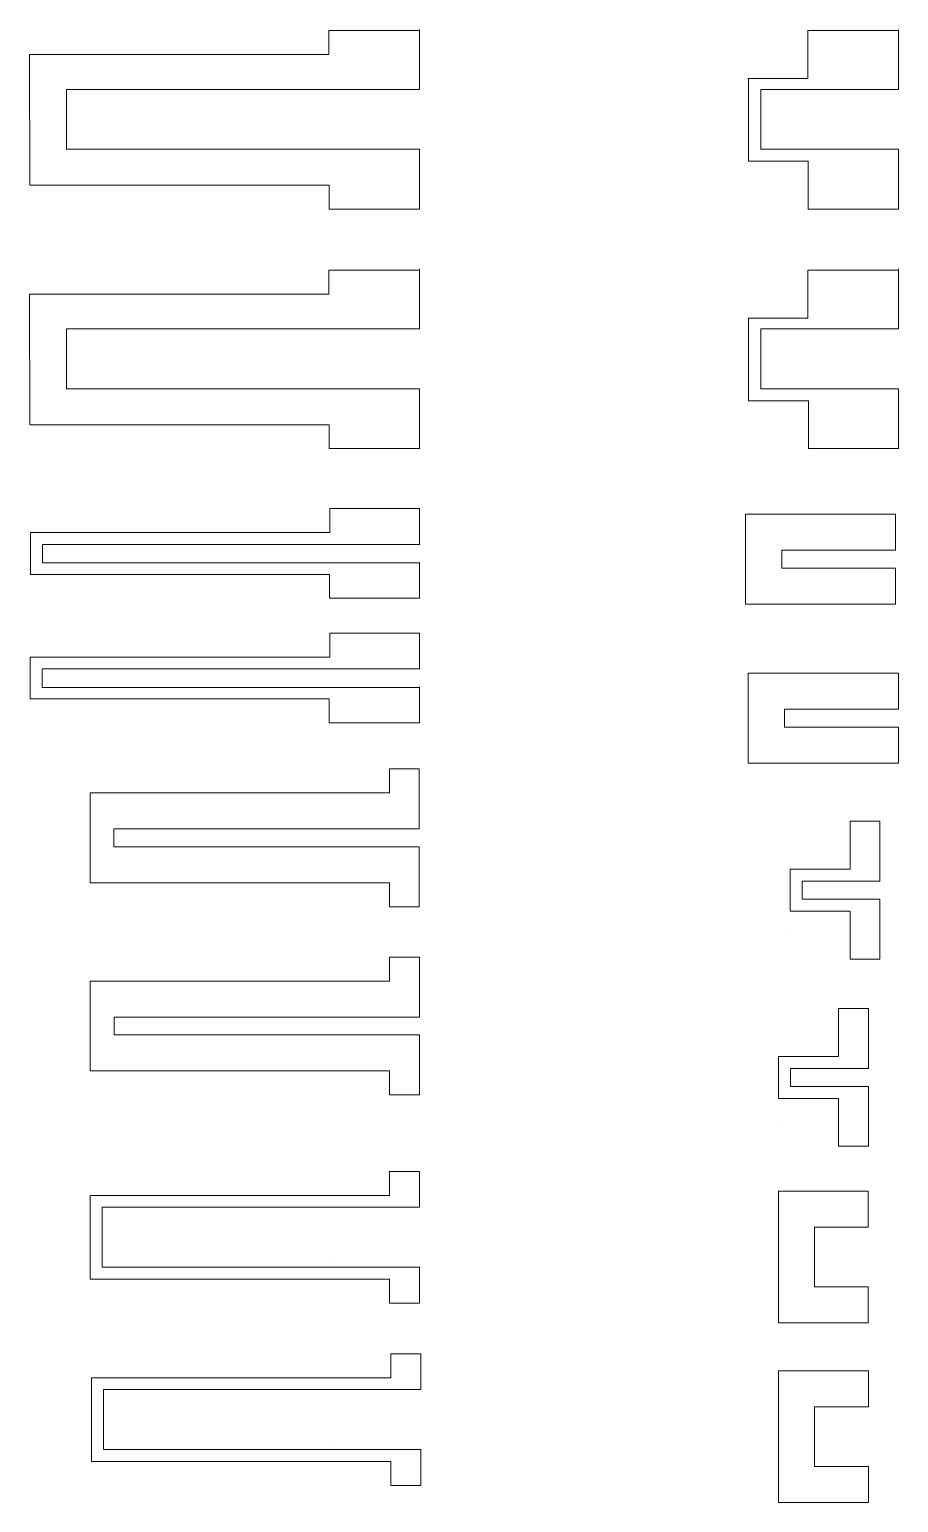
# Model space of a CAD drawing. Header units: millimetres. Extents: x -211 to -65, y 439 to 685.
import ezdxf

# ---------------------------------------------------------------- set-up
doc = ezdxf.new("R2010")
doc.units = ezdxf.units.MM
doc.header["$MEASUREMENT"] = 0
doc.layers.get('0').update_dxf_attribs({"lineweight": 25})

msp = doc.modelspace()

# ---------------------------------------------------------------- linework, layer by layer
at = {"lineweight": 18}
for p, q in [((-145.42, 685), (-145.42, 675)), ((-80.58, 676.81), (-80.58, 684.81)), ((-80.58, 684.81), (-65.58, 684.81)), ((-65.46, 685), (-65.46, 675)), ((-90.58, 676.81), (-80.58, 676.81)), ((-90.52, 663), (-90.52, 676.81)), ((-145.42, 675), (-204.42, 675)), ((-204.42, 675), (-204.42, 665)), ((-65.46, 675), (-88.46, 675)), ((-88.46, 675), (-88.46, 665)), ((-88.46, 665), (-65.46, 665)), ((-65.46, 665), (-65.46, 655)), ((-80.52, 663), (-90.52, 663)), ((-80.52, 663), (-80.52, 655)), ((-65.46, 655), (-80.52, 655)), ((-145.42, 645), (-145.42, 635)), ((-80.56, 636.81), (-80.56, 644.81)), ((-80.56, 644.81), (-65.56, 644.81)), ((-65.44, 645), (-65.44, 635)), ((-145.42, 635), (-204.42, 635)), ((-204.42, 635), (-204.42, 625)), ((-90.56, 636.81), (-80.56, 636.81)), ((-90.5, 623), (-90.5, 636.81)), ((-65.44, 635), (-88.44, 635)), ((-88.44, 635), (-88.44, 625)), ((-88.44, 625), (-65.44, 625)), ((-65.44, 625), (-65.44, 615)), ((-80.5, 623), (-90.5, 623)), ((-80.5, 623), (-80.5, 615)), ((-65.44, 615), (-80.5, 615)), ((-160.42, 601), (-160.42, 605)), ((-160.42, 605), (-145.42, 605)), ((-145.42, 605), (-145.42, 599)), ((-90.98, 589.05), (-90.98, 604.05)), ((-90.92, 604.05), (-80.92, 604.05)), ((-80.92, 604.05), (-65.92, 604.05)), ((-65.92, 604.05), (-65.92, 598.05)), ((-210.42, 601), (-160.42, 601)), ((-210.42, 594), (-210.42, 601)), ((-145.42, 599), (-208.42, 599)), ((-208.42, 598.93), (-208.42, 595.93)), ((-65.92, 598.05), (-84.92, 598.05)), ((-84.92, 598.05), (-84.92, 595.05)), ((-208.42, 595.93), (-145.42, 595.93)), ((-84.92, 595.05), (-65.92, 595.05)), ((-65.92, 595.05), (-65.92, 589.05)), ((-160.48, 590), (-160.48, 590)), ((-160.48, 590), (-160.48, 590)), ((-80.98, 589.05), (-90.98, 589.05)), ((-80.98, 589.05), (-80.98, 589.05)), ((-65.92, 589.05), (-80.98, 589.05)), ((-80.98, 589.05), (-80.98, 589.05)), ((-160.44, 580.2), (-160.44, 584.2)), ((-160.44, 584.2), (-145.44, 584.2)), ((-145.44, 584.2), (-145.44, 578.2)), ((-210.44, 580.2), (-160.44, 580.2)), ((-210.44, 573.2), (-210.44, 580.2)), ((-145.44, 578.2), (-208.44, 578.2)), ((-208.44, 578.13), (-208.44, 575.13)), ((-90.53, 562.5), (-90.53, 577.5)), ((-90.47, 577.5), (-80.47, 577.5)), ((-80.47, 577.5), (-65.47, 577.5)), ((-65.47, 577.5), (-65.47, 571.5)), ((-160.5, 573.2), (-210.5, 573.2)), ((-208.44, 575.13), (-145.44, 575.13)), ((-160.5, 569.2), (-160.5, 573.2)), ((-145.44, 575.2), (-145.44, 569.2)), ((-65.47, 571.5), (-84.47, 571.5)), ((-84.47, 571.5), (-84.47, 568.5)), ((-160.5, 569.2), (-160.5, 569.2)), ((-145.44, 569.2), (-160.5, 569.2)), ((-160.5, 569.2), (-160.5, 569.2)), ((-84.47, 568.5), (-65.47, 568.5)), ((-65.47, 568.5), (-65.47, 562.5)), ((-150.47, 557.5), (-150.47, 561.5)), ((-150.47, 561.5), (-145.47, 561.5)), ((-145.47, 561.5), (-145.47, 551.5)), ((-80.53, 562.5), (-90.53, 562.5)), ((-80.53, 562.5), (-80.53, 562.5)), ((-65.47, 562.5), (-80.53, 562.5)), ((-80.53, 562.5), (-80.53, 562.5)), ((-200.47, 557.5), (-150.47, 557.5)), ((-200.47, 542.5), (-200.47, 557.5)), ((-145.47, 551.5), (-196.47, 551.5)), ((-196.47, 551.5), (-196.47, 548.5)), ((-73.54, 544.76), (-73.54, 552.76)), ((-73.54, 552.76), (-68.54, 552.76)), ((-68.54, 552.76), (-68.54, 542.76)), ((-196.47, 548.5), (-145.47, 548.5)), ((-145.47, 548.5), (-145.47, 538.5)), ((-83.54, 544.76), (-73.54, 544.76)), ((-83.54, 537.76), (-83.54, 544.76)), ((-150.47, 542.5), (-200.47, 542.5)), ((-160.53, 542.5), (-160.53, 542.5)), ((-160.53, 542.5), (-160.53, 542.5)), ((-150.47, 538.5), (-150.47, 542.5)), ((-68.54, 542.76), (-81.54, 542.76)), ((-81.54, 542.76), (-81.54, 539.76)), ((-81.54, 539.76), (-68.54, 539.76)), ((-68.54, 539.76), (-68.54, 529.76)), ((-145.47, 538.5), (-150.47, 538.5)), ((-73.54, 537.76), (-83.54, 537.76)), ((-73.54, 529.76), (-73.54, 537.76)), ((-83.61, 533.76), (-83.61, 533.76)), ((-83.61, 533.76), (-83.61, 533.76)), ((-150.45, 526.08), (-150.45, 530.08)), ((-150.45, 530.08), (-145.45, 530.08)), ((-145.45, 530.08), (-145.45, 520.08)), ((-68.54, 529.76), (-73.54, 529.76)), ((-200.45, 526.08), (-150.45, 526.08)), ((-200.45, 511.08), (-200.45, 526.08)), ((-145.45, 520.08), (-196.45, 520.08)), ((-196.45, 520.08), (-196.45, 517.08)), ((-75.47, 513.5), (-75.47, 521.5)), ((-75.47, 521.5), (-70.47, 521.5)), ((-70.47, 521.5), (-70.47, 511.5)), ((-196.45, 517.08), (-145.45, 517.08)), ((-145.45, 517.08), (-145.45, 507.08)), ((-85.47, 513.5), (-75.47, 513.5)), ((-85.47, 506.5), (-85.47, 513.5)), ((-150.45, 511.08), (-200.45, 511.08)), ((-160.51, 511.08), (-160.51, 511.08)), ((-160.51, 511.08), (-160.51, 511.08)), ((-150.45, 507.08), (-150.45, 511.08)), ((-70.47, 511.5), (-83.47, 511.5)), ((-83.47, 511.5), (-83.47, 508.5)), ((-145.45, 507.08), (-150.45, 507.08)), ((-83.47, 508.5), (-70.47, 508.5)), ((-70.47, 508.5), (-70.47, 498.5)), ((-75.47, 506.5), (-85.47, 506.5)), ((-75.47, 498.5), (-75.47, 506.5)), ((-85.53, 502.5), (-85.53, 502.5)), ((-85.53, 502.5), (-85.53, 502.5)), ((-70.47, 498.5), (-75.47, 498.5)), ((-150.45, 490.3), (-150.45, 494.3)), ((-150.45, 494.3), (-145.45, 494.3)), ((-145.45, 494.3), (-145.45, 488.3)), ((-200.45, 490.3), (-150.45, 490.3)), ((-200.45, 476.3), (-200.45, 490.3)), ((-85.5, 491), (-75.5, 491)), ((-85.5, 469), (-85.5, 491)), ((-75.5, 491), (-70.5, 491)), ((-70.5, 491), (-70.5, 485)), ((-145.45, 488.3), (-198.45, 488.3)), ((-198.45, 488.3), (-198.45, 478.3)), ((-70.5, 485), (-79.5, 485)), ((-79.5, 485), (-79.5, 475)), ((-198.45, 478.3), (-145.45, 478.3)), ((-160.51, 479.3), (-160.51, 479.3)), ((-160.51, 479.3), (-160.51, 479.3)), ((-145.45, 478.3), (-145.45, 472.3)), ((-150.45, 476.3), (-200.45, 476.3)), ((-150.45, 472.3), (-150.45, 476.3)), ((-85.56, 476), (-85.56, 476)), ((-85.56, 476), (-85.56, 476)), ((-79.5, 475), (-70.5, 475)), ((-70.5, 475), (-70.5, 469)), ((-145.45, 472.3), (-150.45, 472.3)), ((-75.5, 469), (-85.5, 469)), ((-70.5, 469), (-75.5, 469)), ((-150.21, 459.85), (-150.21, 463.85)), ((-150.21, 463.85), (-145.21, 463.85)), ((-145.21, 463.85), (-145.21, 457.85)), ((-85.47, 461), (-75.47, 461)), ((-85.47, 439), (-85.47, 461)), ((-75.47, 461), (-70.47, 461)), ((-70.47, 461), (-70.47, 455)), ((-200.21, 459.85), (-150.21, 459.85)), ((-200.21, 445.85), (-200.21, 459.85)), ((-145.21, 457.85), (-198.21, 457.85)), ((-198.21, 457.85), (-198.21, 447.85)), ((-70.47, 455), (-79.47, 455)), ((-79.47, 455), (-79.47, 445)), ((-198.21, 447.85), (-145.21, 447.85)), ((-160.27, 448.85), (-160.27, 448.85)), ((-160.27, 448.85), (-160.27, 448.85)), ((-145.21, 447.85), (-145.21, 441.85)), ((-150.21, 445.85), (-200.21, 445.85)), ((-150.21, 441.85), (-150.21, 445.85)), ((-85.53, 446), (-85.53, 446)), ((-85.53, 446), (-85.53, 446)), ((-79.47, 445), (-70.47, 445)), ((-70.47, 445), (-70.47, 439)), ((-145.21, 441.85), (-150.21, 441.85)), ((-75.47, 439), (-85.47, 439)), ((-70.47, 439), (-75.47, 439))]:
    msp.add_line(p, q, dxfattribs=at)
at = {"lineweight": 18, "flags": 128}
for points in [[(-204.46, 665), (-145.46, 665), (-145.46, 655), (-160.52, 655), (-160.52, 659), (-210.52, 659), (-210.58, 680.81), (-160.58, 680.81), (-160.58, 684.81), (-145.58, 684.81)], [(-204.46, 625), (-145.46, 625), (-145.46, 615), (-160.52, 615), (-160.52, 619), (-210.52, 619), (-210.58, 640.81), (-160.58, 640.81), (-160.58, 644.81), (-145.58, 644.81)], [(-145.42, 596), (-145.42, 590), (-160.48, 590), (-160.48, 594), (-210.48, 594)]]:
    msp.add_lwpolyline(points, dxfattribs=at)

doc.saveas('drawing.dxf')
